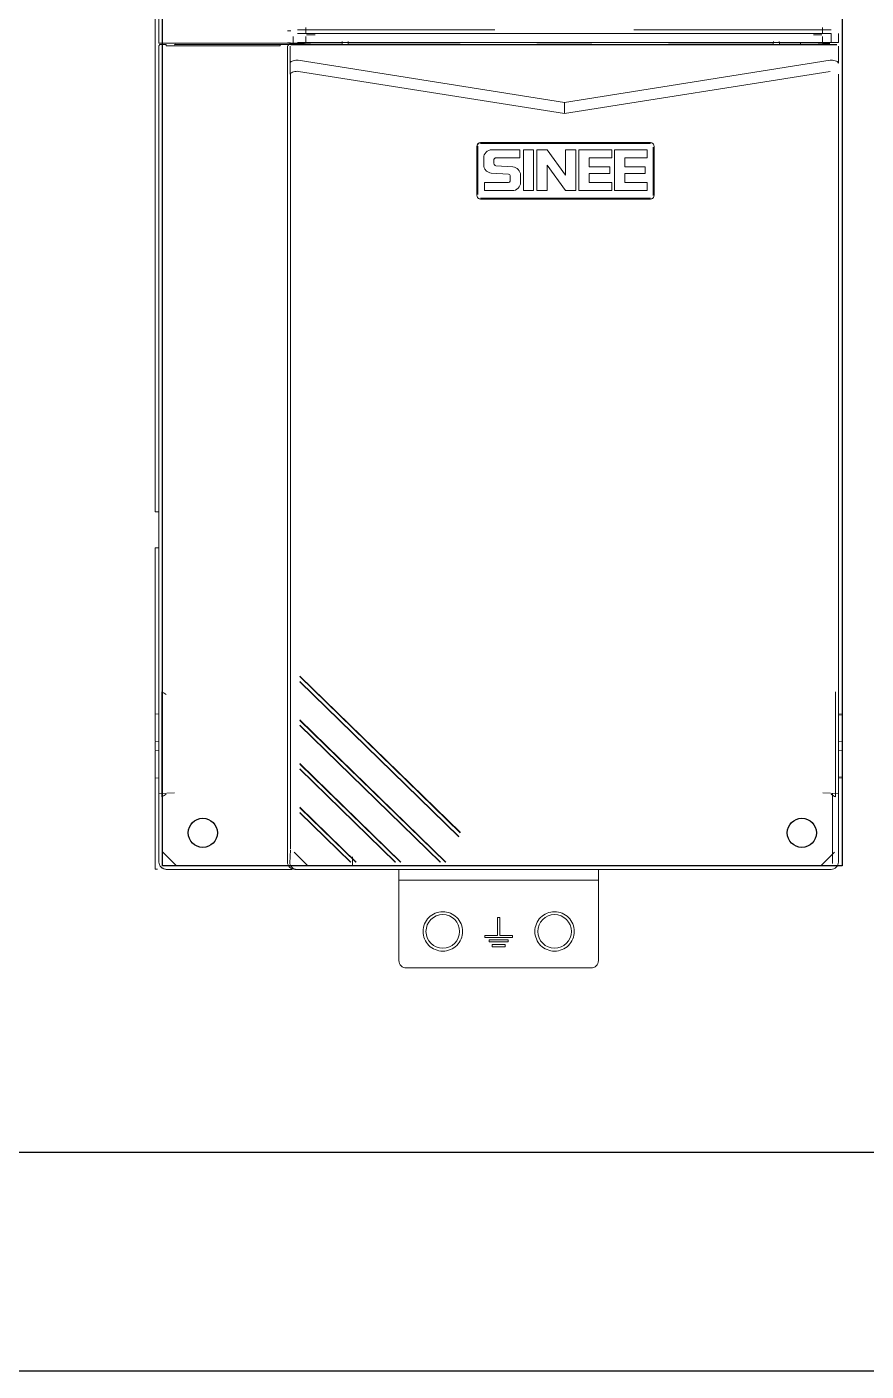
# Model space of a CAD drawing. Header units: millimetres. Extents: x -3630 to 1270, y -52213 to -49192.
# Drawn here: x -1588.9 to -1474, y -51624.8 to -51440.7 of the extents above; entities that cross this region are included whole.
import ezdxf

# ---------------------------------------------------------------- set-up
doc = ezdxf.new("R2010")
doc.units = ezdxf.units.MM
doc.linetypes.add('CENTER', pattern=[2, 1.25, -0.25, 0.25, -0.25])
doc.layers.add('1', color=1, linetype='CENTER')

msp = doc.modelspace()

# ---------------------------------------------------------------- linework, layer by layer
for p, q in [((-1570.296, -51555.606), (-1570.296, -51383.606)), ((-1477.296, -51383.606), (-1477.296, -51555.606)), ((-1477.296, -51555.606), (-1570.296, -51555.606))]:
    msp.add_line(p, q)
at = {"color": 7}
for p, q in [((-1703.75, -51594.812), (-1273.75, -51594.812)), ((-1273.75, -51624.812), (-1703.75, -51624.812))]:
    msp.add_line(p, q, dxfattribs=at)
for centre in [(-1564.796, -51551.106), (-1482.796, -51551.106)]:
    msp.add_circle(centre, 2)
at = {"layer": '1', "color": 7, "linetype": 'Continuous', "lineweight": 18}
for p, q in [((-1570.795, -51386.79), (-1570.795, -51442.958)), ((-1571.295, -51507.162), (-1571.295, -51427.521)), ((-1552.795, -51441.292), (-1553.203, -51441.292)), ((-1552.795, -51441.292), (-1552.752, -51441.292)), ((-1524.84, -51441.168), (-1551.821, -51441.168)), ((-1550.709, -51440.845), (-1550.709, -51441.668)), ((-1478.795, -51441.168), (-1505.776, -51441.168)), ((-1479.95, -51441.668), (-1479.95, -51440.845)), ((-1569.795, -51442.954), (-1554.168, -51442.954)), ((-1568.667, -51443.221), (-1568.639, -51443.165)), ((-1568.639, -51443.165), (-1554.207, -51443.165)), ((-1568.505, -51443.006), (-1568.307, -51442.966)), ((-1567.307, -51442.963), (-1551.88, -51442.963)), ((-1552.821, -51442.905), (-1553.168, -51442.951)), ((-1550.87, -51443.132), (-1552.928, -51443.132)), ((-1552.928, -51443.132), (-1552.689, -51443.18)), ((-1552.446, -51443.132), (-1552.446, -51442.075)), ((-1551.86, -51443.19), (-1478.795, -51443.19)), ((-1478.795, -51441.668), (-1551.821, -51441.668)), ((-1478.795, -51442.901), (-1551.821, -51442.901)), ((-1550.88, -51442.966), (-1550.678, -51443.009)), ((-1550.87, -51443.132), (-1550.635, -51443.179)), ((-1550.694, -51442.059), (-1550.694, -51443.016)), ((-1550.694, -51443.016), (-1549.395, -51442.917)), ((-1550.694, -51443.016), (-1550.687, -51443.009)), ((-1520.295, -51443.179), (-1550.635, -51443.179)), ((-1550.595, -51441.812), (-1549.395, -51441.812)), ((-1549.395, -51442.917), (-1545.795, -51442.917)), ((-1545.815, -51442.91), (-1545.795, -51442.917)), ((-1545.698, -51442.726), (-1545.726, -51443.179)), ((-1544.89, -51443.179), (-1544.918, -51442.726)), ((-1544.82, -51442.917), (-1544.801, -51442.91)), ((-1544.82, -51442.917), (-1529.574, -51442.917)), ((-1520.26, -51443.158), (-1520.295, -51443.179)), ((-1510.33, -51443.158), (-1520.26, -51443.158)), ((-1519.092, -51442.917), (-1511.523, -51442.917)), ((-1510.295, -51443.179), (-1510.33, -51443.158)), ((-1479.991, -51443.179), (-1510.295, -51443.179)), ((-1501.05, -51442.917), (-1486.77, -51442.917)), ((-1489.576, -51443.153), (-1491.292, -51443.153)), ((-1486.789, -51442.91), (-1486.77, -51442.917)), ((-1486.673, -51442.726), (-1486.701, -51443.179)), ((-1485.864, -51443.179), (-1485.893, -51442.726)), ((-1485.795, -51442.917), (-1485.776, -51442.91)), ((-1485.795, -51442.917), (-1481.195, -51442.917)), ((-1483.001, -51442.917), (-1483.001, -51443.179)), ((-1481.195, -51441.812), (-1480.042, -51441.812)), ((-1481.195, -51442.917), (-1479.984, -51443.009)), ((-1479.991, -51443.188), (-1479.923, -51443.06)), ((-1477.995, -51443.179), (-1479.991, -51443.179)), ((-1479.984, -51443.009), (-1479.877, -51443.009)), ((-1479.972, -51442.045), (-1479.972, -51443.011)), ((-1479.877, -51443.009), (-1479.873, -51443.006)), ((-1478.984, -51443.008), (-1479.873, -51443.006)), ((-1478.795, -51441.668), (-1478.795, -51442.901)), ((-1477.795, -51441.65), (-1477.795, -51442.905)), ((-1570.795, -51531.707), (-1570.795, -51443.358)), ((-1554.207, -51443.354), (-1569.795, -51443.354)), ((-1553.207, -51555.106), (-1553.207, -51443.348)), ((-1477.795, -51443.386), (-1477.795, -51445.725)), ((-1552.86, -51445.716), (-1552.821, -51447.241)), ((-1551.86, -51445.307), (-1551.742, -51445.315)), ((-1551.821, -51446.831), (-1551.703, -51446.84)), ((-1515.299, -51451.087), (-1551.742, -51445.315)), ((-1515.299, -51452.606), (-1551.703, -51446.84)), ((-1478.906, -51445.323), (-1515.299, -51451.087)), ((-1478.906, -51446.842), (-1515.299, -51452.606)), ((-1478.906, -51445.323), (-1478.795, -51445.314)), ((-1477.795, -51447.244), (-1477.795, -51553.302)), ((-1515.299, -51452.606), (-1515.299, -51451.087)), ((-1527.267, -51457.088), (-1527.249, -51457.106)), ((-1527.267, -51463.824), (-1527.267, -51457.088)), ((-1527.149, -51463.706), (-1527.149, -51457.206)), ((-1526.749, -51456.606), (-1526.767, -51456.589)), ((-1526.767, -51456.589), (-1503.531, -51456.589)), ((-1526.649, -51456.706), (-1503.649, -51456.706)), ((-1521.419, -51457.567), (-1525.228, -51457.567)), ((-1521.419, -51458.688), (-1521.419, -51457.567)), ((-1520.917, -51457.569), (-1519.517, -51457.569)), ((-1520.917, -51463.167), (-1520.917, -51457.569)), ((-1519.517, -51457.569), (-1519.517, -51463.167)), ((-1519.069, -51457.57), (-1517.669, -51457.57)), ((-1519.069, -51463.167), (-1519.069, -51457.57)), ((-1517.669, -51457.57), (-1515.149, -51461.036)), ((-1515.149, -51457.57), (-1513.749, -51457.57)), ((-1515.149, -51461.036), (-1515.149, -51457.57)), ((-1513.749, -51463.167), (-1513.749, -51457.57)), ((-1513.301, -51457.569), (-1513.301, -51463.167)), ((-1513.301, -51457.569), (-1508.821, -51457.569)), ((-1508.821, -51458.688), (-1508.821, -51457.569)), ((-1508.429, -51457.569), (-1503.949, -51457.569)), ((-1508.429, -51463.167), (-1508.429, -51457.569)), ((-1503.949, -51457.569), (-1503.949, -51458.688)), ((-1503.149, -51457.206), (-1503.149, -51463.706)), ((-1503.032, -51457.088), (-1503.032, -51463.824)), ((-1526.349, -51458.687), (-1526.349, -51459.639)), ((-1524.947, -51459.471), (-1524.947, -51458.967)), ((-1522.344, -51459.921), (-1524.685, -51459.749)), ((-1524.668, -51458.688), (-1521.419, -51458.688)), ((-1517.669, -51459.692), (-1517.669, -51463.167)), ((-1515.149, -51463.167), (-1517.669, -51459.692)), ((-1511.901, -51458.688), (-1511.901, -51459.92)), ((-1508.821, -51458.688), (-1511.901, -51458.688)), ((-1507.029, -51458.688), (-1507.029, -51459.92)), ((-1503.949, -51458.688), (-1507.029, -51458.688)), ((-1525.306, -51460.757), (-1522.965, -51460.928)), ((-1522.709, -51461.206), (-1522.709, -51461.766)), ((-1521.307, -51462.046), (-1521.307, -51461.038)), ((-1511.901, -51459.92), (-1509.101, -51459.92)), ((-1511.901, -51460.815), (-1511.901, -51462.047)), ((-1509.101, -51460.815), (-1511.901, -51460.815)), ((-1509.101, -51459.92), (-1509.101, -51460.815)), ((-1507.029, -51459.92), (-1504.229, -51459.92)), ((-1507.029, -51460.815), (-1507.029, -51462.047)), ((-1504.229, -51460.815), (-1507.029, -51460.815)), ((-1504.229, -51459.92), (-1504.229, -51460.815)), ((-1522.988, -51462.045), (-1526.237, -51462.045)), ((-1526.237, -51462.045), (-1526.237, -51463.167)), ((-1526.237, -51463.167), (-1522.428, -51463.167)), ((-1519.517, -51463.167), (-1520.917, -51463.167)), ((-1517.669, -51463.167), (-1519.069, -51463.167)), ((-1513.749, -51463.167), (-1515.149, -51463.167)), ((-1508.821, -51463.167), (-1513.301, -51463.167)), ((-1511.901, -51462.047), (-1508.821, -51462.047)), ((-1508.821, -51463.167), (-1508.821, -51462.047)), ((-1503.949, -51463.167), (-1508.429, -51463.167)), ((-1507.029, -51462.047), (-1503.949, -51462.047)), ((-1503.949, -51462.047), (-1503.949, -51463.167)), ((-1526.749, -51464.306), (-1526.767, -51464.323)), ((-1503.531, -51464.323), (-1526.767, -51464.323)), ((-1503.649, -51464.206), (-1526.649, -51464.206)), ((-1503.531, -51464.323), (-1503.549, -51464.306)), ((-1570.795, -51507.162), (-1571.295, -51507.162)), ((-1570.795, -51512.088), (-1571.295, -51512.088)), ((-1571.295, -51512.088), (-1571.295, -51534.79)), ((-1551.522, -51529.658), (-1529.542, -51551.08)), ((-1529.553, -51551.106), (-1551.495, -51529.72)), ((-1529.743, -51551.632), (-1551.522, -51530.406)), ((-1551.495, -51530.395), (-1529.732, -51551.606)), ((-1570.395, -51546.185), (-1570.395, -51531.787)), ((-1478.195, -51531.776), (-1478.195, -51546.196)), ((-1570.795, -51534.806), (-1571.295, -51534.85)), ((-1571.295, -51538.453), (-1571.295, -51534.994)), ((-1477.795, -51534.806), (-1477.295, -51534.85)), ((-1477.295, -51534.994), (-1477.795, -51534.951)), ((-1477.295, -51538.453), (-1477.295, -51534.994)), ((-1551.522, -51535.639), (-1531.548, -51555.106)), ((-1532.315, -51555.106), (-1551.522, -51536.387)), ((-1531.585, -51555.106), (-1551.495, -51535.701)), ((-1551.495, -51536.376), (-1532.278, -51555.106)), ((-1571.295, -51538.562), (-1570.795, -51538.606)), ((-1571.295, -51538.657), (-1571.295, -51539.755)), ((-1477.795, -51538.606), (-1477.295, -51538.562)), ((-1570.795, -51539.806), (-1571.295, -51539.85)), ((-1571.295, -51543.418), (-1571.295, -51539.959)), ((-1477.795, -51539.806), (-1477.295, -51539.85)), ((-1477.295, -51543.418), (-1477.295, -51539.959)), ((-1551.522, -51541.62), (-1537.684, -51555.106)), ((-1538.452, -51555.106), (-1551.522, -51542.368)), ((-1537.722, -51555.106), (-1551.495, -51541.682)), ((-1551.495, -51542.357), (-1538.414, -51555.106)), ((-1571.295, -51543.562), (-1570.795, -51543.606)), ((-1571.295, -51543.621), (-1571.295, -51556.092)), ((-1477.795, -51543.461), (-1477.295, -51543.418)), ((-1477.295, -51543.562), (-1477.795, -51543.606)), ((-1570.795, -51553.297), (-1570.795, -51546.262)), ((-1477.795, -51545.721), (-1479.926, -51545.61)), ((-1478.612, -51555.29), (-1478.612, -51545.679)), ((-1551.522, -51547.601), (-1543.821, -51555.106)), ((-1543.859, -51555.106), (-1551.495, -51547.663)), ((-1544.588, -51555.106), (-1551.522, -51548.349)), ((-1551.495, -51548.338), (-1544.551, -51555.106)), ((-1570.795, -51555.106), (-1570.795, -51553.297)), ((-1477.795, -51553.302), (-1477.795, -51555.106)), ((-1544.562, -51555.132), (-1544.588, -51555.106)), ((-1544.325, -51554.377), (-1544.304, -51555.577)), ((-1538.425, -51555.132), (-1538.452, -51555.106)), ((-1532.288, -51555.132), (-1532.315, -51555.106)), ((-1571.295, -51556.092), (-1571.015, -51556.092)), ((-1567.986, -51556.106), (-1569.795, -51556.106)), ((-1554.207, -51556.106), (-1567.986, -51556.106)), ((-1549.991, -51556.106), (-1551.905, -51556.106)), ((-1480.6, -51556.106), (-1549.991, -51556.106)), ((-1537.945, -51557.106), (-1537.945, -51556.092)), ((-1510.645, -51556.092), (-1510.645, -51557.106)), ((-1478.795, -51556.106), (-1480.6, -51556.106)), ((-1510.645, -51557.606), (-1537.945, -51557.606)), ((-1537.945, -51568.606), (-1537.945, -51559.106)), ((-1510.645, -51559.106), (-1510.645, -51568.606)), ((-1524.435, -51565.154), (-1524.435, -51562.705)), ((-1524.435, -51562.705), (-1524.155, -51562.705)), ((-1524.155, -51562.705), (-1524.155, -51565.154)), ((-1526.189, -51565.154), (-1524.435, -51565.154)), ((-1526.189, -51565.434), (-1526.189, -51565.154)), ((-1522.402, -51565.434), (-1526.189, -51565.434)), ((-1525.589, -51566.045), (-1525.589, -51565.765)), ((-1525.589, -51565.765), (-1523.001, -51565.765)), ((-1523.001, -51566.045), (-1525.589, -51566.045)), ((-1525.178, -51566.693), (-1525.178, -51566.413)), ((-1525.178, -51566.413), (-1523.413, -51566.413)), ((-1524.155, -51565.154), (-1522.402, -51565.154)), ((-1523.413, -51566.413), (-1523.413, -51566.693)), ((-1523.001, -51565.765), (-1523.001, -51566.045)), ((-1522.402, -51565.154), (-1522.402, -51565.434)), ((-1523.413, -51566.693), (-1525.178, -51566.693)), ((-1511.645, -51569.606), (-1536.945, -51569.606))]:
    msp.add_line(p, q, dxfattribs=at)
at = {"layer": '1', "color": 7, "linetype": 'Continuous', "lineweight": 13}
for p, q in [((-1552.751, -51443.208), (-1553.018, -51443.154)), ((-1478.795, -51443.191), (-1551.86, -51443.191)), ((-1570.795, -51553.297), (-1570.795, -51443.358)), ((-1552.835, -51445.634), (-1552.835, -51443.387)), ((-1552.795, -51447.159), (-1552.795, -51553.276)), ((-1477.795, -51447.241), (-1477.795, -51553.302)), ((-1571.295, -51534.85), (-1570.795, -51534.806)), ((-1570.795, -51538.606), (-1571.295, -51538.562)), ((-1477.295, -51538.562), (-1477.795, -51538.606)), ((-1571.295, -51539.85), (-1570.795, -51539.806)), ((-1477.795, -51539.806), (-1477.295, -51539.85)), ((-1568.664, -51545.61), (-1570.795, -51545.721)), ((-1477.795, -51545.721), (-1479.926, -51545.61)), ((-1570.795, -51555.106), (-1570.795, -51553.297)), ((-1552.887, -51555.255), (-1552.804, -51553.425)), ((-1477.795, -51555.106), (-1477.795, -51553.302)), ((-1568.454, -51555.574), (-1570.263, -51553.765)), ((-1550.459, -51555.574), (-1552.289, -51553.744)), ((-1480.132, -51555.574), (-1478.327, -51553.77)), ((-1551.91, -51556.106), (-1552.208, -51556.106)), ((-1549.991, -51556.106), (-1480.6, -51556.106)), ((-1480.6, -51556.106), (-1478.795, -51556.106)), ((-1537.945, -51557.606), (-1510.645, -51557.606))]:
    msp.add_line(p, q, dxfattribs=at)
at = {"layer": '1', "color": 7, "linetype": 'Continuous', "lineweight": 18}
for points in [[(-1569.795, -51442.954), (-1570.207, -51442.955), (-1570.364, -51442.955), (-1570.502, -51442.955), (-1570.618, -51442.956), (-1570.707, -51442.956), (-1570.746, -51442.957), (-1570.773, -51442.957), (-1570.79, -51442.957), (-1570.795, -51442.958)], [(-1570.795, -51443.358), (-1570.78, -51443.282), (-1570.737, -51443.217), (-1570.672, -51443.174), (-1570.595, -51443.158)], [(-1569.795, -51443.154), (-1570.102, -51443.155), (-1570.24, -51443.155), (-1570.361, -51443.155), (-1570.461, -51443.156), (-1570.534, -51443.157), (-1570.58, -51443.158), (-1570.595, -51443.158)], [(-1569.795, -51443.354), (-1569.795, -51443.277), (-1569.795, -51443.212), (-1569.795, -51443.169), (-1569.795, -51443.154)], [(-1568.307, -51442.966), (-1568.3, -51442.966), (-1568.282, -51442.966), (-1568.253, -51442.965), (-1568.214, -51442.965), (-1568.124, -51442.965), (-1568.009, -51442.964), (-1567.87, -51442.964), (-1567.714, -51442.963), (-1567.307, -51442.963)], [(-1553.007, -51443.148), (-1553.016, -51443.149), (-1553.036, -51443.149), (-1553.066, -51443.15), (-1553.107, -51443.15), (-1553.22, -51443.151), (-1553.369, -51443.152), (-1553.55, -51443.153), (-1553.754, -51443.154), (-1554.207, -51443.154)], [(-1554.207, -51443.154), (-1554.207, -51443.168), (-1554.207, -51443.212), (-1554.207, -51443.354)], [(-1553.168, -51442.951), (-1553.176, -51442.951), (-1553.195, -51442.952), (-1553.224, -51442.952), (-1553.264, -51442.952), (-1553.354, -51442.953), (-1553.469, -51442.953), (-1553.607, -51442.954), (-1553.764, -51442.954), (-1554.168, -51442.954)], [(-1553.128, -51443.332), (-1553.113, -51443.256), (-1553.069, -51443.191), (-1553.004, -51443.147), (-1552.928, -51443.132)], [(-1552.66, -51443.186), (-1552.641, -51443.187), (-1552.593, -51443.187), (-1552.517, -51443.188), (-1552.419, -51443.189), (-1552.3, -51443.189), (-1552.164, -51443.189), (-1551.86, -51443.19)], [(-1551.88, -51442.963), (-1551.473, -51442.963), (-1551.318, -51442.964), (-1551.179, -51442.964), (-1551.063, -51442.965), (-1550.974, -51442.965), (-1550.934, -51442.965), (-1550.905, -51442.966), (-1550.887, -51442.966), (-1550.88, -51442.966)], [(-1479.923, -51443.06), (-1479.923, -51443.066), (-1479.923, -51443.087), (-1479.922, -51443.122), (-1479.922, -51443.171)], [(-1477.795, -51442.905), (-1477.801, -51442.904), (-1477.817, -51442.904), (-1477.845, -51442.904), (-1477.884, -51442.903), (-1477.972, -51442.903), (-1478.088, -51442.902), (-1478.226, -51442.902), (-1478.384, -51442.902), (-1478.795, -51442.901)], [(-1478.795, -51443.19), (-1478.487, -51443.189), (-1478.35, -51443.189), (-1478.23, -51443.189), (-1478.132, -51443.188), (-1478.057, -51443.187), (-1478.011, -51443.186), (-1477.995, -51443.186)], [(-1552.86, -51445.716), (-1552.838, -51445.64), (-1552.782, -51445.567), (-1552.692, -51445.498), (-1552.572, -51445.436), (-1552.423, -51445.384), (-1552.25, -51445.343), (-1552.06, -51445.317), (-1551.86, -51445.307)], [(-1551.821, -51446.831), (-1552.021, -51446.842), (-1552.211, -51446.868), (-1552.383, -51446.908), (-1552.532, -51446.961), (-1552.653, -51447.023), (-1552.742, -51447.092), (-1552.799, -51447.165), (-1552.821, -51447.241)], [(-1477.795, -51445.725), (-1477.813, -51445.648), (-1477.866, -51445.573), (-1477.954, -51445.503), (-1478.075, -51445.44), (-1478.225, -51445.388), (-1478.4, -51445.348), (-1478.593, -51445.323), (-1478.795, -51445.314)], [(-1527.267, -51457.088), (-1527.255, -51456.984), (-1527.222, -51456.883), (-1527.179, -51456.805), (-1527.12, -51456.735), (-1527.052, -51456.678), (-1526.972, -51456.633), (-1526.872, -51456.6), (-1526.767, -51456.589)], [(-1527.249, -51457.106), (-1527.239, -51457.008), (-1527.211, -51456.914), (-1527.165, -51456.828), (-1527.103, -51456.752), (-1527.027, -51456.69), (-1526.941, -51456.644), (-1526.847, -51456.616), (-1526.749, -51456.606)], [(-1527.149, -51457.206), (-1527.144, -51457.132), (-1527.127, -51457.06)], [(-1526.802, -51456.73), (-1526.727, -51456.712), (-1526.649, -51456.706)], [(-1503.649, -51456.706), (-1503.575, -51456.711), (-1503.503, -51456.728)], [(-1503.531, -51456.589), (-1503.427, -51456.6), (-1503.326, -51456.633), (-1503.248, -51456.676), (-1503.178, -51456.735), (-1503.121, -51456.803), (-1503.076, -51456.883), (-1503.043, -51456.983), (-1503.032, -51457.088)], [(-1525.306, -51460.757), (-1525.511, -51460.723), (-1525.707, -51460.652), (-1525.886, -51460.547), (-1525.968, -51460.482), (-1526.043, -51460.409), (-1526.11, -51460.328), (-1526.171, -51460.241), (-1526.267, -51460.051), (-1526.328, -51459.847), (-1526.344, -51459.743), (-1526.349, -51459.639)], [(-1524.947, -51458.967), (-1524.942, -51458.913), (-1524.926, -51458.861), (-1524.9, -51458.813), (-1524.866, -51458.77), (-1524.824, -51458.735), (-1524.775, -51458.71), (-1524.723, -51458.694), (-1524.668, -51458.688)], [(-1524.685, -51459.749), (-1524.77, -51459.725), (-1524.818, -51459.696), (-1524.863, -51459.656), (-1524.9, -51459.609), (-1524.928, -51459.558), (-1524.947, -51459.471)], [(-1522.965, -51460.928), (-1522.866, -51460.955), (-1522.783, -51461.017), (-1522.728, -51461.104), (-1522.709, -51461.206)], [(-1522.709, -51461.766), (-1522.714, -51461.82), (-1522.73, -51461.873), (-1522.756, -51461.921), (-1522.79, -51461.963), (-1522.833, -51461.998), (-1522.881, -51462.024), (-1522.933, -51462.04), (-1522.988, -51462.045)], [(-1526.767, -51464.323), (-1526.871, -51464.312), (-1526.972, -51464.279), (-1527.05, -51464.236), (-1527.12, -51464.177), (-1527.177, -51464.109), (-1527.222, -51464.029), (-1527.255, -51463.929), (-1527.267, -51463.824)], [(-1526.649, -51464.206), (-1526.727, -51464.2), (-1526.802, -51464.182)], [(-1503.496, -51464.182), (-1503.571, -51464.2), (-1503.649, -51464.206)], [(-1503.032, -51463.824), (-1503.043, -51463.928), (-1503.076, -51464.029), (-1503.119, -51464.107), (-1503.178, -51464.177), (-1503.246, -51464.234), (-1503.326, -51464.279), (-1503.426, -51464.312), (-1503.531, -51464.323)], [(-1503.149, -51463.706), (-1503.155, -51463.78), (-1503.171, -51463.852)], [(-1570.395, -51531.787), (-1570.254, -51531.873), (-1570.105, -51531.967), (-1569.795, -51532.17)], [(-1571.295, -51534.85), (-1571.296, -51534.862), (-1571.296, -51534.897), (-1571.295, -51534.994)], [(-1477.295, -51534.994), (-1477.295, -51534.897), (-1477.295, -51534.862), (-1477.295, -51534.85)], [(-1571.295, -51538.453), (-1571.295, -51538.498), (-1571.295, -51538.533), (-1571.295, -51538.555), (-1571.295, -51538.562)], [(-1477.295, -51538.562), (-1477.295, -51538.555), (-1477.295, -51538.533), (-1477.295, -51538.498), (-1477.295, -51538.453)], [(-1571.295, -51539.85), (-1571.295, -51539.857), (-1571.295, -51539.879), (-1571.295, -51539.914), (-1571.295, -51539.959)], [(-1477.295, -51539.959), (-1477.295, -51539.914), (-1477.295, -51539.879), (-1477.295, -51539.857), (-1477.295, -51539.85)], [(-1571.295, -51543.418), (-1571.296, -51543.515), (-1571.296, -51543.55), (-1571.295, -51543.562)], [(-1477.295, -51543.562), (-1477.295, -51543.55), (-1477.295, -51543.515), (-1477.295, -51543.418)], [(-1569.795, -51545.802), (-1570.105, -51546.005), (-1570.254, -51546.099), (-1570.395, -51546.185)], [(-1478.195, -51546.196), (-1478.336, -51546.11), (-1478.486, -51546.016), (-1478.795, -51545.812)], [(-1569.795, -51556.106), (-1569.99, -51556.087), (-1570.178, -51556.03), (-1570.351, -51555.937), (-1570.502, -51555.813), (-1570.627, -51555.662), (-1570.719, -51555.489), (-1570.776, -51555.301), (-1570.795, -51555.106)], [(-1552.208, -51556.106), (-1552.403, -51556.087), (-1552.59, -51556.03), (-1552.763, -51555.937), (-1552.914, -51555.813), (-1553.039, -51555.662), (-1553.131, -51555.489), (-1553.188, -51555.301), (-1553.207, -51555.106)], [(-1551.905, -51556.106), (-1552.1, -51556.087), (-1552.287, -51556.03), (-1552.46, -51555.937), (-1552.612, -51555.813), (-1552.736, -51555.662), (-1552.828, -51555.489), (-1552.885, -51555.301), (-1552.904, -51555.106)], [(-1477.795, -51555.106), (-1477.815, -51555.301), (-1477.871, -51555.489), (-1477.964, -51555.662), (-1478.088, -51555.813), (-1478.24, -51555.937), (-1478.413, -51556.03), (-1478.6, -51556.087), (-1478.795, -51556.106)], [(-1570.446, -51555.757), (-1570.382, -51555.835), (-1570.312, -51555.904), (-1570.235, -51555.964), (-1570.154, -51556.015), (-1570.068, -51556.054), (-1569.979, -51556.083), (-1569.888, -51556.1), (-1569.795, -51556.106)], [(-1552.585, -51556.106), (-1552.734, -51556.106), (-1552.905, -51556.106), (-1553.093, -51556.106), (-1553.295, -51556.106), (-1553.739, -51556.106), (-1554.207, -51556.106)], [(-1537.945, -51557.606), (-1537.945, -51557.597), (-1537.945, -51557.568), (-1537.945, -51557.522), (-1537.945, -51557.46), (-1537.945, -51557.384), (-1537.945, -51557.298), (-1537.945, -51557.106)], [(-1510.645, -51557.606), (-1510.645, -51557.596), (-1510.645, -51557.568), (-1510.645, -51557.522), (-1510.645, -51557.46), (-1510.645, -51557.384), (-1510.645, -51557.297), (-1510.645, -51557.106)], [(-1537.945, -51557.606), (-1537.945, -51557.613), (-1537.945, -51557.635), (-1537.945, -51557.671), (-1537.945, -51557.72), (-1537.945, -51557.783), (-1537.945, -51557.859), (-1537.945, -51557.947), (-1537.945, -51558.045), (-1537.945, -51558.273), (-1537.945, -51558.532), (-1537.945, -51558.813), (-1537.945, -51559.106)], [(-1510.645, -51557.606), (-1510.645, -51557.613), (-1510.645, -51557.635), (-1510.645, -51557.67), (-1510.645, -51557.72), (-1510.645, -51557.783), (-1510.645, -51557.858), (-1510.645, -51557.946), (-1510.645, -51558.045), (-1510.645, -51558.272), (-1510.645, -51558.532), (-1510.645, -51558.813), (-1510.645, -51559.106)], [(-1534.645, -51564.606), (-1534.633, -51564.34), (-1534.594, -51564.079), (-1534.53, -51563.824), (-1534.44, -51563.573), (-1534.326, -51563.332), (-1534.191, -51563.106), (-1534.034, -51562.894), (-1533.855, -51562.697), (-1533.658, -51562.518), (-1533.446, -51562.361), (-1533.22, -51562.225), (-1532.979, -51562.112), (-1532.728, -51562.022), (-1532.473, -51561.958), (-1532.212, -51561.919), (-1531.946, -51561.906), (-1531.68, -51561.919), (-1531.419, -51561.957), (-1531.163, -51562.021), (-1530.913, -51562.111), (-1530.672, -51562.225), (-1530.445, -51562.36), (-1530.234, -51562.517), (-1530.037, -51562.696), (-1529.858, -51562.894), (-1529.7, -51563.105), (-1529.565, -51563.332), (-1529.451, -51563.572), (-1529.361, -51563.823), (-1529.297, -51564.079), (-1529.258, -51564.34), (-1529.245, -51564.606)], [(-1531.945, -51561.906), (-1532.211, -51561.919), (-1532.472, -51561.957), (-1532.728, -51562.022), (-1532.979, -51562.112), (-1533.22, -51562.225), (-1533.446, -51562.361), (-1533.658, -51562.518), (-1533.855, -51562.697), (-1534.034, -51562.894), (-1534.191, -51563.106), (-1534.326, -51563.332), (-1534.44, -51563.573), (-1534.53, -51563.824), (-1534.594, -51564.08), (-1534.633, -51564.341), (-1534.645, -51564.607), (-1534.632, -51564.873), (-1534.594, -51565.133), (-1534.53, -51565.389), (-1534.44, -51565.64), (-1534.326, -51565.881), (-1534.19, -51566.107), (-1534.033, -51566.318), (-1533.854, -51566.516), (-1533.657, -51566.695), (-1533.445, -51566.852), (-1533.219, -51566.987), (-1532.978, -51567.101), (-1532.728, -51567.19), (-1532.472, -51567.255), (-1532.211, -51567.293), (-1531.945, -51567.306)], [(-1531.945, -51567.306), (-1531.679, -51567.293), (-1531.418, -51567.255), (-1531.162, -51567.19), (-1530.912, -51567.1), (-1530.671, -51566.987), (-1530.445, -51566.851), (-1530.233, -51566.694), (-1530.036, -51566.515), (-1529.857, -51566.318), (-1529.7, -51566.106), (-1529.564, -51565.88), (-1529.451, -51565.639), (-1529.361, -51565.388), (-1529.297, -51565.132), (-1529.258, -51564.871), (-1529.245, -51564.605), (-1529.258, -51564.339), (-1529.297, -51564.079), (-1529.361, -51563.823), (-1529.451, -51563.572), (-1529.565, -51563.331), (-1529.7, -51563.105), (-1529.858, -51562.894), (-1530.037, -51562.696), (-1530.234, -51562.517), (-1530.445, -51562.36), (-1530.672, -51562.225), (-1530.912, -51562.111), (-1531.163, -51562.022), (-1531.419, -51561.957), (-1531.68, -51561.919), (-1531.945, -51561.906)], [(-1519.345, -51564.606), (-1519.333, -51564.34), (-1519.294, -51564.079), (-1519.23, -51563.824), (-1519.14, -51563.573), (-1519.026, -51563.332), (-1518.891, -51563.106), (-1518.734, -51562.894), (-1518.555, -51562.697), (-1518.358, -51562.518), (-1518.146, -51562.361), (-1517.92, -51562.225), (-1517.679, -51562.112), (-1517.428, -51562.022), (-1517.173, -51561.958), (-1516.912, -51561.919), (-1516.646, -51561.906), (-1516.38, -51561.919), (-1516.119, -51561.957), (-1515.863, -51562.021), (-1515.613, -51562.111), (-1515.372, -51562.225), (-1515.145, -51562.36), (-1514.934, -51562.517), (-1514.737, -51562.696), (-1514.558, -51562.894), (-1514.4, -51563.105), (-1514.265, -51563.332), (-1514.151, -51563.572), (-1514.061, -51563.823), (-1513.997, -51564.079), (-1513.958, -51564.34), (-1513.945, -51564.606)], [(-1516.645, -51561.906), (-1516.911, -51561.919), (-1517.172, -51561.957), (-1517.428, -51562.022), (-1517.679, -51562.112), (-1517.92, -51562.225), (-1518.146, -51562.361), (-1518.358, -51562.518), (-1518.555, -51562.697), (-1518.734, -51562.894), (-1518.891, -51563.106), (-1519.026, -51563.332), (-1519.14, -51563.573), (-1519.23, -51563.824), (-1519.294, -51564.08), (-1519.333, -51564.341), (-1519.345, -51564.607), (-1519.332, -51564.873), (-1519.294, -51565.133), (-1519.23, -51565.389), (-1519.14, -51565.64), (-1519.026, -51565.881), (-1518.89, -51566.107), (-1518.733, -51566.318), (-1518.554, -51566.516), (-1518.357, -51566.695), (-1518.145, -51566.852), (-1517.919, -51566.987), (-1517.678, -51567.101), (-1517.428, -51567.19), (-1517.172, -51567.255), (-1516.911, -51567.293), (-1516.645, -51567.306)], [(-1516.645, -51567.306), (-1516.379, -51567.293), (-1516.118, -51567.255), (-1515.862, -51567.19), (-1515.612, -51567.1), (-1515.371, -51566.987), (-1515.145, -51566.851), (-1514.933, -51566.694), (-1514.736, -51566.515), (-1514.557, -51566.318), (-1514.4, -51566.106), (-1514.264, -51565.88), (-1514.151, -51565.639), (-1514.061, -51565.388), (-1513.997, -51565.132), (-1513.958, -51564.871), (-1513.945, -51564.605), (-1513.958, -51564.339), (-1513.997, -51564.079), (-1514.061, -51563.823), (-1514.151, -51563.572), (-1514.265, -51563.331), (-1514.4, -51563.105), (-1514.558, -51562.894), (-1514.737, -51562.696), (-1514.934, -51562.517), (-1515.145, -51562.36), (-1515.372, -51562.225), (-1515.612, -51562.111), (-1515.863, -51562.022), (-1516.119, -51561.957), (-1516.38, -51561.919), (-1516.645, -51561.906)], [(-1529.245, -51564.606), (-1529.258, -51564.872), (-1529.297, -51565.133), (-1529.361, -51565.388), (-1529.451, -51565.639), (-1529.564, -51565.88), (-1529.7, -51566.106), (-1529.857, -51566.318), (-1530.036, -51566.515), (-1530.233, -51566.694), (-1530.445, -51566.851), (-1530.671, -51566.987), (-1530.912, -51567.1), (-1531.162, -51567.19), (-1531.418, -51567.255), (-1531.679, -51567.293), (-1531.945, -51567.306), (-1532.211, -51567.293), (-1532.472, -51567.255), (-1532.727, -51567.191), (-1532.978, -51567.101), (-1533.219, -51566.987), (-1533.445, -51566.852), (-1533.657, -51566.695), (-1533.854, -51566.516), (-1534.033, -51566.318), (-1534.19, -51566.107), (-1534.326, -51565.88), (-1534.44, -51565.64), (-1534.53, -51565.389), (-1534.594, -51565.133), (-1534.633, -51564.872), (-1534.645, -51564.606)], [(-1513.945, -51564.606), (-1513.958, -51564.872), (-1513.997, -51565.133), (-1514.061, -51565.388), (-1514.151, -51565.639), (-1514.264, -51565.88), (-1514.4, -51566.106), (-1514.557, -51566.318), (-1514.736, -51566.515), (-1514.933, -51566.694), (-1515.145, -51566.851), (-1515.371, -51566.987), (-1515.612, -51567.1), (-1515.862, -51567.19), (-1516.118, -51567.255), (-1516.379, -51567.293), (-1516.645, -51567.306), (-1516.911, -51567.293), (-1517.172, -51567.255), (-1517.427, -51567.191), (-1517.678, -51567.101), (-1517.919, -51566.987), (-1518.145, -51566.852), (-1518.357, -51566.695), (-1518.554, -51566.516), (-1518.733, -51566.318), (-1518.89, -51566.107), (-1519.026, -51565.88), (-1519.14, -51565.64), (-1519.23, -51565.389), (-1519.294, -51565.133), (-1519.333, -51564.872), (-1519.345, -51564.606)], [(-1536.945, -51569.606), (-1537.14, -51569.587), (-1537.328, -51569.53), (-1537.501, -51569.437), (-1537.652, -51569.313), (-1537.777, -51569.162), (-1537.869, -51568.989), (-1537.926, -51568.801), (-1537.945, -51568.606)], [(-1510.645, -51568.606), (-1510.665, -51568.801), (-1510.721, -51568.989), (-1510.814, -51569.162), (-1510.938, -51569.313), (-1511.09, -51569.437), (-1511.263, -51569.53), (-1511.45, -51569.587), (-1511.645, -51569.606)]]:
    msp.add_lwpolyline(points, dxfattribs=at)
for centre, radius, start, end in [((-1525.229, -51458.687), 1.12, 89.97179, 180.00041), ((-1522.428, -51461.039), 1.121, 0.01895, 85.69226), ((-1522.428, -51462.046), 1.12, 269.976, 359.99231), ((-1531.945, -51564.606), 2.3, 90, 270), ((-1531.945, -51564.606), 2.3, 270, 90), ((-1516.645, -51564.606), 2.3, 90, 270), ((-1516.645, -51564.606), 2.3, 270, 90)]:
    msp.add_arc(centre, radius, start, end, dxfattribs=at)

doc.saveas('drawing.dxf')
